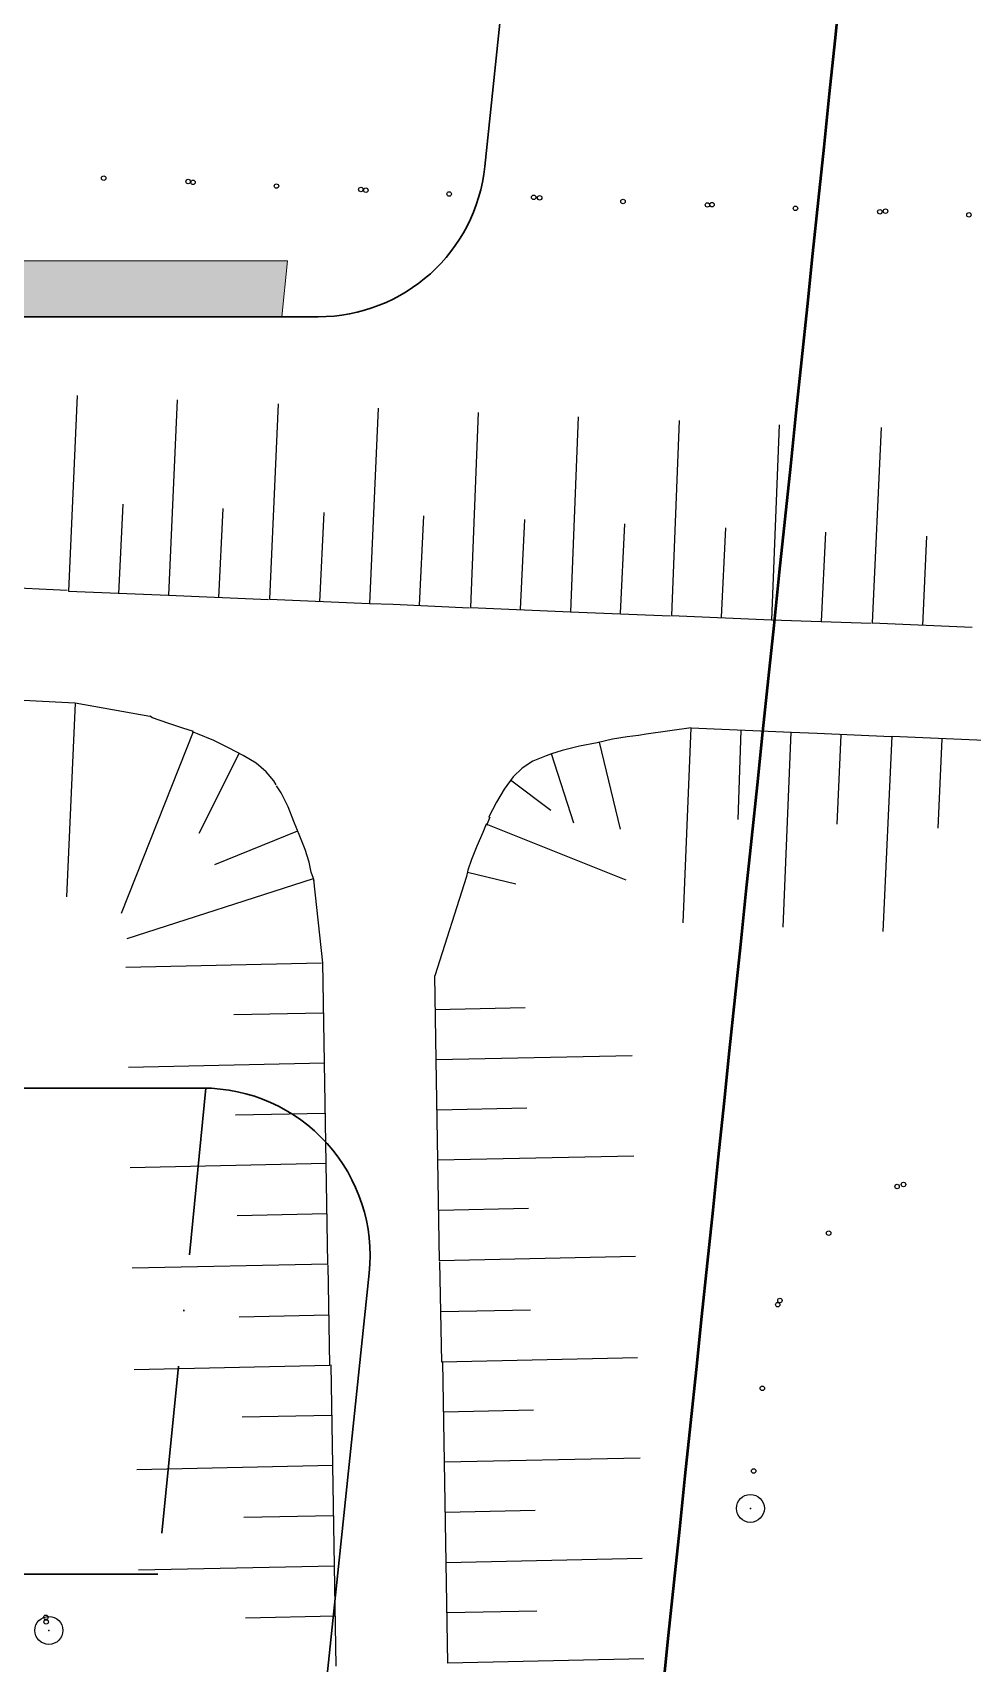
# Model space of a CAD drawing. Header units: millimetres. Extents: x 1353783 to 6492029790, y -7276956 to -512500.
# Drawn here: x 9995872 to 9997554, y -2853161 to -2850243 of the extents above; entities that cross this region are included whole.
import ezdxf

# ---------------------------------------------------------------- set-up
doc = ezdxf.new("R2010")
doc.units = ezdxf.units.MM
doc.linetypes.add('482 Границы районов', pattern=[5, 3, -1, 0, -1])
doc.linetypes.add('CONTI', pattern=[0])
doc.layers.get('0').update_dxf_attribs({"lineweight": 5})
doc.layers.get('Defpoints').update_dxf_attribs({"color": 255})
for name, color, linetype in [('PI_DTUNKNOWN', 250, 'CONTI'), ('SIT_LРЕЛЬЕФ', 7, 'CONTI'), ('Заливка', 7, 'Continuous'), ('РЕЛЬЕФ', 7, 'CONTI')]:
    doc.layers.add(name, color=color, linetype=linetype)
doc.layers.add('ГП-Граница учасика ИЖС', color=3, linetype='Continuous', lineweight=5)
doc.layers.add('ГР.УЧ', color=12, linetype='ограждение1', lineweight=40)
doc.linetypes.add('ограждение1', pattern='A,6.35,-2.54,[133,ltypeshp.shx,S=2.54,R=0,X=-2.54,Y=0],-2.54,25.4', length=36.83)

# ---------------------------------------------------------------- blocks, each defined once
blk = doc.blocks.new('амвамвам')
at = {"lineweight": 30, "ltscale": 100, "true_color": 0x939598}
h = blk.add_hatch(color=252, dxfattribs=at)
h.dxf.hatch_style = 1
h.paths.add_polyline_path([(9932406, -3669392), (9932906, -3669392), (9932906, -3665042), (9932406, -3665042)], flags=17)
h.paths.add_polyline_path([(9932406, -3672192), (9932906, -3672192), (9932906, -3683642), (9918006, -3683642), (9918006, -3658142), (9918006, -3657642), (9937860, -3657642), (9937810, -3658142), (9918506, -3658142), (9918506, -3683142), (9932406, -3683142)])
at = {"color": 251, "lineweight": 15, "ltscale": 100, "true_color": 0x636466}
blk.add_lwpolyline([(9932406, -3672192), (9932906, -3672192), (9932906, -3683642), (9918006, -3683642), (9918006, -3658142), (9918006, -3657642), (9937860, -3657642), (9937810, -3658142), (9918506, -3658142), (9918506, -3683142), (9932406, -3683142)], close=True, dxfattribs=at)
blk = doc.blocks.new('оо')
at = {"layer": 'PI_DTUNKNOWN', "color": 9, "true_color": 0xc7c8ca}
for centre in [(222870.063, -3431851.672), (222876.373, -3431852.552)]:
    blk.add_circle(centre, 0.125, dxfattribs=at)
for p in [(222870.063, -3431851.672), (222876.373, -3431852.552)]:
    blk.add_point(p, dxfattribs=at)
at = {"layer": 'SIT_LРЕЛЬЕФ', "color": 9, "true_color": 0xc7c8ca}
for p, q in [((222873.683, -3431841.232), (222873.073, -3431842.872)), ((222874.523, -3431841.542), (222873.913, -3431843.182)), ((222875.373, -3431841.852), (222874.763, -3431843.492)), ((222873.773, -3431842.282), (222873.493, -3431843.032)), ((222876.213, -3431842.162), (222875.603, -3431843.802)), ((222877.053, -3431842.472), (222876.453, -3431844.112)), ((222872.373, -3431842.602), (222873.063, -3431842.862)), ((222874.613, -3431842.592), (222874.333, -3431843.342)), ((222873.073, -3431842.872), (222873.913, -3431843.182)), ((222877.893, -3431842.782), (222877.293, -3431844.422)), ((222875.463, -3431842.902), (222875.183, -3431843.652)), ((222878.743, -3431843.092), (222878.143, -3431844.732)), ((222873.913, -3431843.182), (222874.753, -3431843.492)), ((222876.303, -3431843.202), (222876.023, -3431843.952)), ((222879.583, -3431843.402), (222878.983, -3431845.042)), ((222872.033, -3431843.542), (222872.823, -3431843.842)), ((222874.763, -3431843.492), (222875.603, -3431843.802)), ((222877.153, -3431843.512), (222876.873, -3431844.262)), ((222880.443, -3431843.702), (222879.833, -3431845.342)), ((222872.223, -3431845.472), (222872.828, -3431843.847)), ((222872.823, -3431843.844), (222873.423, -3431844.162)), ((222875.603, -3431843.802), (222875.803, -3431843.872)), ((222875.803, -3431843.872), (222876.443, -3431844.112)), ((222877.993, -3431843.822), (222877.713, -3431844.572)), ((222873.443, -3431844.182), (222873.423, -3431844.162)), ((222873.493, -3431844.222), (222873.443, -3431844.182)), ((222876.453, -3431844.112), (222877.293, -3431844.422)), ((222878.843, -3431844.132), (222878.563, -3431844.882)), ((222873.573, -3431844.282), (222873.493, -3431844.222)), ((222873.673, -3431844.352), (222873.573, -3431844.282)), ((222872.643, -3431845.762), (222873.753, -3431844.412)), ((222873.753, -3431844.412), (222873.673, -3431844.352)), ((222873.783, -3431844.442), (222873.743, -3431844.412)), ((222873.903, -3431844.542), (222873.783, -3431844.442)), ((222877.293, -3431844.422), (222878.133, -3431844.732)), ((222879.683, -3431844.442), (222879.403, -3431845.192)), ((222874.013, -3431844.652), (222873.903, -3431844.542)), ((222873.523, -3431845.292), (222874.083, -3431844.722)), ((222874.113, -3431844.752), (222874.013, -3431844.652)), ((222874.203, -3431844.852), (222874.113, -3431844.752)), ((222878.143, -3431844.732), (222878.983, -3431845.042)), ((222880.533, -3431844.752), (222880.253, -3431845.502)), ((222874.263, -3431844.952), (222874.203, -3431844.852)), ((222874.303, -3431845.052), (222874.263, -3431844.952)), ((222874.313, -3431845.092), (222874.303, -3431845.052)), ((222878.983, -3431845.042), (222879.403, -3431845.192)), ((222874.333, -3431845.172), (222874.313, -3431845.102)), ((222874.353, -3431845.312), (222874.333, -3431845.172)), ((222879.403, -3431845.192), (222879.823, -3431845.342)), ((222874.363, -3431845.452), (222874.353, -3431845.312)), ((222879.833, -3431845.342), (222880.673, -3431845.652)), ((222874.373, -3431845.592), (222874.363, -3431845.452)), ((222873.573, -3431845.602), (222874.373, -3431845.542)), ((222874.383, -3431845.722), (222874.373, -3431845.592)), ((222876.453, -3431845.622), (222876.353, -3431845.672)), ((222876.563, -3431845.592), (222876.453, -3431845.622)), ((222876.693, -3431845.582), (222876.563, -3431845.592)), ((222876.743, -3431845.582), (222876.693, -3431845.582)), ((222876.843, -3431845.582), (222876.743, -3431845.582)), ((222876.743, -3431846.232), (222876.743, -3431845.582)), ((222877.003, -3431845.592), (222876.843, -3431845.582)), ((222877.163, -3431845.612), (222877.003, -3431845.592)), ((222877.123, -3431846.412), (222877.183, -3431845.612)), ((222877.303, -3431845.622), (222877.163, -3431845.612)), ((222877.433, -3431845.642), (222877.303, -3431845.622)), ((222877.533, -3431845.662), (222877.433, -3431845.642)), ((222874.383, -3431845.842), (222874.383, -3431845.722)), ((222876.243, -3431845.752), (222876.143, -3431845.842)), ((222876.353, -3431845.672), (222876.243, -3431845.752)), ((222876.583, -3431846.062), (222876.323, -3431845.692)), ((222877.403, -3431847.382), (222878.003, -3431845.742)), ((222877.603, -3431845.672), (222877.533, -3431845.662)), ((222878.003, -3431845.742), (222877.603, -3431845.672)), ((222878.003, -3431845.742), (222878.843, -3431846.052)), ((222874.373, -3431845.932), (222874.383, -3431845.842)), ((222874.373, -3431845.992), (222874.373, -3431845.932)), ((222876.143, -3431845.842), (222876.033, -3431845.952)), ((222878.153, -3431846.652), (222878.423, -3431845.902)), ((222872.623, -3431845.992), (222874.373, -3431845.992)), ((222874.223, -3431846.735), (222874.373, -3431846.002)), ((222874.373, -3431846.012), (222874.373, -3431845.992)), ((222875.943, -3431846.062), (222875.853, -3431846.162)), ((222875.993, -3431846.002), (222875.943, -3431846.062)), ((222876.043, -3431845.952), (222875.993, -3431846.012)), ((222877.033, -3431846.862), (222875.993, -3431846.002)), ((222878.243, -3431847.692), (222878.843, -3431846.052)), ((222878.843, -3431846.052), (222879.063, -3431846.132)), ((222872.533, -3431846.232), (222874.213, -3431846.732)), ((222875.853, -3431846.162), (222875.773, -3431846.262)), ((222878.983, -3431846.962), (222879.263, -3431846.212)), ((222879.063, -3431846.132), (222879.683, -3431846.362)), ((222875.713, -3431846.342), (222875.683, -3431846.392)), ((222876.083, -3431846.592), (222875.703, -3431846.362)), ((222875.773, -3431846.262), (222875.713, -3431846.342)), ((222879.083, -3431848.002), (222879.693, -3431846.362)), ((222879.693, -3431846.362), (222880.533, -3431846.672)), ((222875.683, -3431846.392), (222875.143, -3431847.152)), ((222879.833, -3431847.272), (222880.113, -3431846.522)), ((222873.963, -3431847.592), (222874.223, -3431846.732)), ((222873.323, -3431846.932), (222874.093, -3431847.162)), ((222872.283, -3431847.092), (222873.963, -3431847.592)), ((222874.923, -3431847.872), (222875.143, -3431847.152)), ((222875.823, -3431847.672), (222875.053, -3431847.442)), ((222873.703, -3431848.452), (222873.963, -3431847.592)), ((222873.063, -3431847.792), (222873.833, -3431848.022)), ((222872.023, -3431847.952), (222873.703, -3431848.452)), ((222874.663, -3431848.732), (222874.923, -3431847.872)), ((222876.603, -3431848.372), (222874.923, -3431847.872)), ((222875.563, -3431848.532), (222874.793, -3431848.302)), ((222873.443, -3431849.312), (222873.703, -3431848.452)), ((222872.803, -3431848.652), (222873.573, -3431848.882)), ((222871.763, -3431848.812), (222873.443, -3431849.312)), ((222874.403, -3431849.592), (222874.663, -3431848.732)), ((222876.343, -3431849.232), (222874.663, -3431848.732)), ((222875.303, -3431849.392), (222874.533, -3431849.162)), ((222873.183, -3431850.182), (222873.443, -3431849.322)), ((222872.543, -3431849.522), (222873.313, -3431849.752)), ((222876.083, -3431850.092), (222874.403, -3431849.592)), ((222871.503, -3431849.682), (222873.183, -3431850.182)), ((222874.143, -3431850.462), (222874.403, -3431849.602)), ((222875.043, -3431850.262), (222874.273, -3431850.032)), ((222872.933, -3431851.042), (222873.193, -3431850.182)), ((222872.293, -3431850.382), (222873.063, -3431850.612)), ((222873.893, -3431851.322), (222874.153, -3431850.462)), ((222875.823, -3431850.962), (222874.143, -3431850.462)), ((222871.253, -3431850.542), (222872.933, -3431851.042)), ((222874.793, -3431851.122), (222874.023, -3431850.892)), ((222872.673, -3431851.902), (222872.933, -3431851.042)), ((222872.033, -3431851.242), (222872.803, -3431851.472)), ((222873.633, -3431852.182), (222873.893, -3431851.322)), ((222875.573, -3431851.822), (222873.893, -3431851.322)), ((222870.993, -3431851.402), (222872.673, -3431851.902)), ((222874.533, -3431851.982), (222873.763, -3431851.752)), ((222872.413, -3431852.762), (222872.673, -3431851.902)), ((222871.773, -3431852.102), (222872.543, -3431852.332)), ((222873.373, -3431853.042), (222873.633, -3431852.182)), ((222875.313, -3431852.682), (222873.633, -3431852.182)), ((222874.273, -3431852.842), (222873.503, -3431852.612)), ((222875.053, -3431853.542), (222873.373, -3431853.042))]:
    blk.add_line(p, q, dxfattribs=at)
for centre in [(222874.503, -3431839.452), (222875.213, -3431839.712), (222875.253, -3431839.732), (222875.953, -3431839.992), (222876.663, -3431840.252), (222876.703, -3431840.272), (222877.403, -3431840.532), (222878.113, -3431840.792), (222878.163, -3431840.812), (222878.863, -3431841.072), (222879.573, -3431841.332), (222879.613, -3431841.342), (222880.313, -3431841.602), (222881.023, -3431841.862), (222881.073, -3431841.872), (222881.773, -3431842.132), (222878.503, -3431850.212), (222878.563, -3431850.212), (222877.793, -3431850.422), (222877.163, -3431850.892), (222877.193, -3431850.862), (222870.063, -3431851.592), (222870.073, -3431851.552), (222876.803, -3431851.562), (222876.503, -3431852.242)]:
    blk.add_circle(centre, 0.02, dxfattribs=at)

msp = doc.modelspace()

# ---------------------------------------------------------------- hatches: boundary and pattern name
at = {"layer": 'Заливка', "lineweight": 13, "ltscale": 100}
h = msp.add_hatch(dxfattribs=at)
h.set_pattern_fill('ANSI31', color=5, scale=500)
h.set_pattern_definition([(45, (298297.6, 0), (-1122.53202, 1122.53202), [])])
edge = h.paths.add_edge_path()
edge.add_line((9993521.7, -2792997.2), (9997384.3, -2799850.2))
edge.add_arc((9991112, -2803385.5), 7200, 1.90921, 29.40719, ccw=False)
edge.add_line((9998308, -2803145.6), (9998562.4, -2810751.7))
edge.add_line((9998562.4, -2810751.7), (9998562.4, -2843655.4))
edge.add_arc((9991344.8, -2843654.6), 7217.6, 354.3683, 359.99312, ccw=False)
edge.add_line((9998527.5, -2844362.8), (9997354.7, -2855583.7))
edge.add_arc((9998546.4, -2855726.4), 1200.2, 173.1727, 265.2807)
edge.add_line((9998447.7, -2856922.5), (10009648, -2857846.4))
edge.add_arc((10009745.7, -2856650.3), 1200.1, 265.3316, 378.4962)
edge.add_line((10010883.8, -2856269.6), (10004063.5, -2835875.3))
edge.add_arc((10009188.6, -2833879.5), 5500, 181.1082, 201.2773, ccw=False)
edge.add_line((10003689.7, -2833985.8), (10002920.7, -2794236.1))
edge.add_arc((10001720.9, -2794259.3), 1200, 1.1082, 75.4144)
edge.add_line((10002023.1, -2793097.9), (10001343, -2792921))
edge.add_line((10001343, -2792921), (9994867.6, -2791246.2))
edge.add_arc((9994567.1, -2792408), 1200, 75.4992, 209.4072)

# ---------------------------------------------------------------- linework, layer by layer
at = {"layer": 'Defpoints', "lineweight": 0, "ltscale": 100}
msp.add_lwpolyline([(9990886.7, -2789701.4), (9992999, -2793291.8), (9996861.6, -2800144.8, -0.120562), (9997708.3, -2803165.6), (9997962.4, -2810761.7), (9997962.4, -2843655.4, -0.024483), (9997930.6, -2844302.3), (9996758.4, -2855517.3), (9996556.6, -2857457.5, 0.20289)], format="xyb", dxfattribs=at)
at = {"layer": 'ГП-Граница учасика ИЖС', "color": 251, "lineweight": 30, "ltscale": 100}
for points in [[(9992342.4, -2846201.7), (9992342.4, -2845601.7, -0.414214), (9992642.4, -2845301.7), (9996112.9, -2845301.7, -0.445055), (9997107.5, -2846405.6), (9996681.3, -2850482.8, -0.38403), (9996383, -2850751.7), (9995237.4, -2850751.7)], [(9989762.4, -2855717.7), (9989762.4, -2856423.6, 0.408193), (9990056.2, -2856723.5), (9995096.7, -2856827.4, 0.389951), (9996111.9, -2855931.5), (9996474.4, -2852462.8, 0.445055), (9996176, -2852131.7), (9995237.4, -2852131.7)]]:
    msp.add_lwpolyline(points, format="xyb", dxfattribs=at)
at = {"layer": 'ГП-Граница учасика ИЖС', "color": 94, "linetype": '482 Границы районов', "lineweight": 30, "ltscale": 100}
msp.add_lwpolyline([(9996182.1, -2852131.7), (9996096.1, -2853001.7)], dxfattribs=at)
at = {"layer": 'ГП-Граница учасика ИЖС', "color": 251, "lineweight": 30, "ltscale": 100}
msp.add_lwpolyline([(9995237.4, -2853001.7), (9996096.1, -2853001.7)], dxfattribs=at)
at = {"layer": 'ГР.УЧ', "lineweight": 50, "ltscale": 50}
msp.add_lwpolyline([(9996494.1, -2858056.4, -0.000073), (9997765.4, -2845883.1, -0.003019), (9997962.4, -2843896.8), (9997934.6, -2810081.4), (9997659.8, -2802556.7, 0.09197), (9997084.6, -2800684.7, 0.018978), (9996794, -2800133.6, -0.010053), (9995789.7, -2798243.1), (9989974.7, -2788087)], format="xyb", dxfattribs=at)

# ---------------------------------------------------------------- block references
at = {"color": 1, "lineweight": 30, "xscale": 0.1999999999999998, "yscale": 0.1999999999999998, "zscale": 0.1999999999999998, "rotation": 359.9999889757423}
msp.add_blockref('амвамвам', (8008756.4, -2119122.9), dxfattribs=at)
at = {"layer": 'РЕЛЬЕФ', "color": 240, "lineweight": 30, "true_color": 0xed1f24, "xscale": 200.0000000000001, "yscale": 200.0000000000001, "zscale": 200.0000000000001, "rotation": 17.80578495452471}
msp.add_blockref('оо', (-242329121, 637008728.1), dxfattribs=at)

doc.saveas('drawing.dxf')
